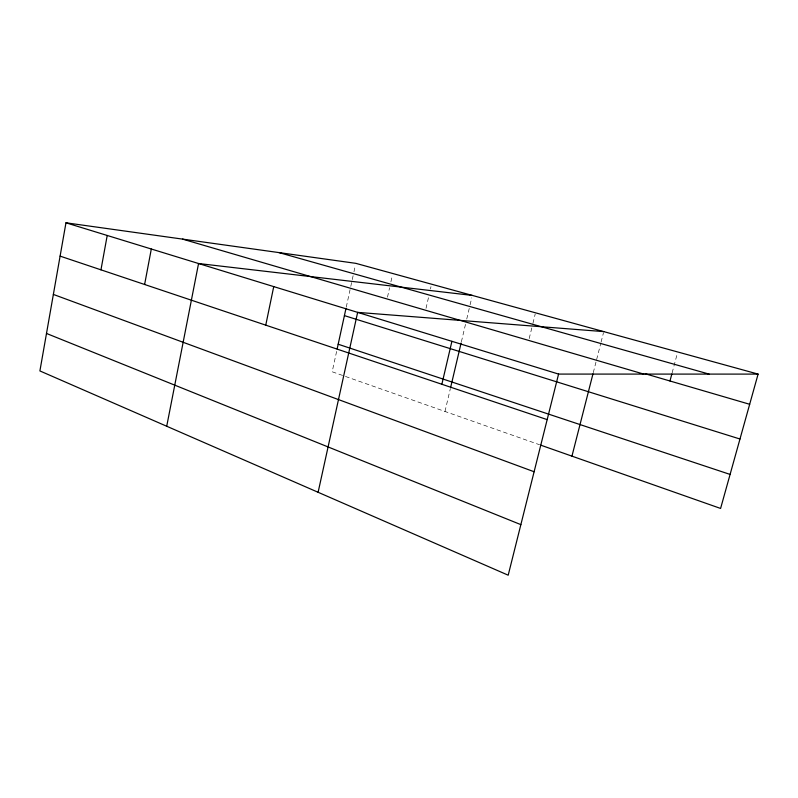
<?xml version="1.0" encoding="UTF-8"?>
<svg xmlns="http://www.w3.org/2000/svg" width="798" height="798" viewBox="0 0 798 798"><rect width="100%" height="100%" fill="white"/><g stroke="black" fill="none" stroke-linecap="round" stroke-linejoin="round"><path stroke-width="0.6" stroke-dasharray="3.99 2.99" d="M336.616 351.419L332.177 371.778L539.588 444.755M346.272 307.1L350.252 288.846M350.781 286.412L353.694 273.056M353.953 271.839L355.28 265.774M387.479 297.175L389.594 287.709M390.91 281.794L392.237 275.879M426.002 308.397L428.775 296.297M430.441 289.036L430.99 286.612M444.985 411.469L450.252 389.085M461.384 341.813L465.623 323.828M466.74 319.07L469.803 306.063M470.082 304.876L471.758 297.784M529.194 338.591L532.635 324.537M532.924 323.36L535.219 313.993M593.273 372.666L596.016 361.943M596.625 359.559L600.794 343.26M601.084 342.093L603.468 332.776M672.135 372.866L677.402 353.135"/><path stroke-width="1.2" d="M758.1 374.102L355.808 263.34L65.965 222.802L39.9 370.93L508.196 575.198L558.58 374.082L758.1 374.102L720.594 508.446L540.745 445.164M100.957 269.834L107.211 235.47M144.618 284.487L151.311 249.016M166.712 426.252L198.562 263.52L472.306 295.42M265.754 325.155L273.734 286.612M337.135 349.025L346.003 308.317M318.113 492.286L357.644 312.377L603.767 331.609M441.863 384.267L451.907 341.325M450.531 387.908L461.104 343.01M571.947 456.147L592.974 373.853M669.971 380.995L671.826 374.033M278.991 252.597L709.073 374.102M645.133 373.733L749.671 404.287M182.533 239.111L643.737 374.092M65.965 222.802L558.58 374.082M344.417 315.619L739.975 439.01M338.182 344.227L730.09 474.421M60.099 256.118L547.179 419.618M53.366 294.422L534.121 471.748M46.493 333.454L520.865 524.635"/></g></svg>
